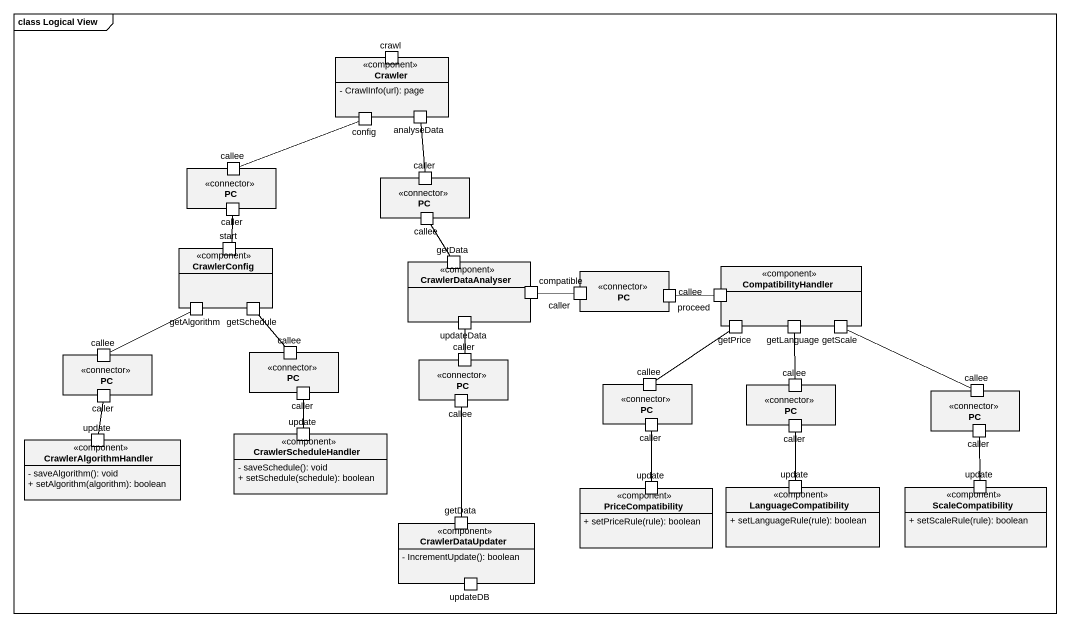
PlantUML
@startuml
mainframe class Logical View
allowmixing
hide circle
hide empty members
skinparam classAttributeIconSize 0
class Crawler <<component>> {
  - CrawlInfo(url): page
  -- ports --
  crawl
  analyseData
  config
}
rectangle PC <<connector>> {
  port callee
  port "caller" as caller_2
}
rectangle "PC" as PC_2 <<connector>> {
  port caller
  port "callee" as callee_2
}
rectangle CrawlerConfig <<component>> {
  port "start" as start_
  port getAlgorithm
  port getSchedule
}
rectangle CrawlerDataAnalyser <<component>> {
  port getData
  port compatible
  port updateData
}
rectangle "PC" as PC_3 <<connector>> {
  port "caller" as caller_3
  port "callee" as callee_3
}
rectangle CompatibilityHandler <<component>> {
  port proceed
  port getPrice
  port getLanguage
  port getScale
}
rectangle "PC" as PC_4 <<connector>> {
  port "callee" as callee_5
  port "caller" as caller_5
}
rectangle "PC" as PC_5 <<connector>> {
  port "callee" as callee_4
  port "caller" as caller_4
}
rectangle "PC" as PC_6 <<connector>> {
  port "caller" as caller_6
  port "callee" as callee_9
}
rectangle "PC" as PC_7 <<connector>> {
  port "callee" as callee_6
  port "caller" as caller_7
}
rectangle "PC" as PC_8 <<connector>> {
  port "callee" as callee_7
  port "caller" as caller_8
}
rectangle "PC" as PC_9 <<connector>> {
  port "callee" as callee_8
  port "caller" as caller_9
}
class CrawlerAlgorithmHandler <<component>> {
  - saveAlgorithm(): void
  + setAlgorithm(algorithm): boolean
  -- ports --
  update
}
class CrawlerScheduleHandler <<component>> {
  - saveSchedule(): void
  + setSchedule(schedule): boolean
  -- ports --
  update
}
class PriceCompatibility <<component>> {
  + setPriceRule(rule): boolean
  -- ports --
  update
}
class LanguageCompatibility <<component>> {
  + setLanguageRule(rule): boolean
  -- ports --
  update
}
class ScaleCompatibility <<component>> {
  + setScaleRule(rule): boolean
  -- ports --
  update
}
class CrawlerDataUpdater <<component>> {
  - IncrementUpdate(): boolean
  -- ports --
  updateDB
  getData
}
Crawler::analyseData -- caller
callee -right- Crawler::config
caller_2 -- start_
callee_2 -- getData
getAlgorithm -left- callee_4
getSchedule -- callee_5
compatible -right- caller_3
callee_3 -right- proceed
updateData -- caller_6
getPrice -- callee_6
getLanguage -- callee_7
getScale -right- callee_8
caller_4 -- CrawlerAlgorithmHandler::update
caller_5 -- CrawlerScheduleHandler::update
callee_9 -- CrawlerDataUpdater::getData
caller_7 -- PriceCompatibility::update
caller_8 -- LanguageCompatibility::update
caller_9 -- ScaleCompatibility::update
@enduml
